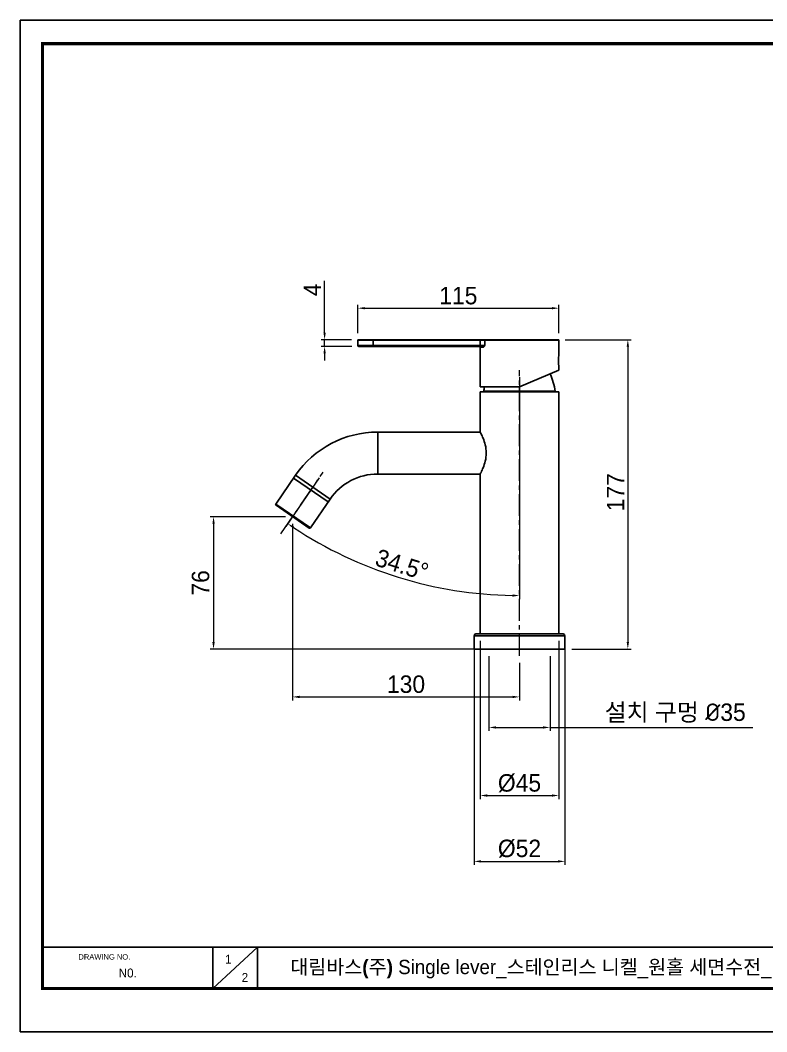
# Model space of a CAD drawing. Extents: x 0 to 790, y 0 to 579.
# Drawn here: x 0 to 427, y 0 to 579 of the extents above; entities that cross this region are included whole.
import ezdxf

# ---------------------------------------------------------------- set-up
doc = ezdxf.new("R2010")
doc.units = 0
doc.header["$LTSCALE"] = 10
doc.header["$MEASUREMENT"] = 0
doc.header["$PDMODE"] = 3
doc.header["$PDSIZE"] = -10
doc.linetypes.add('CENTER', pattern=[2, 1.25, -0.25, 0.25, -0.25])
doc.layers.get('0').update_dxf_attribs({"linetype": 'CONTINUOUS'})
doc.layers.get('DEFPOINTS').update_dxf_attribs({"linetype": 'CONTINUOUS'})
doc.layers.add('BODY', color=7, linetype='CONTINUOUS')
doc.styles.add('Daelim Dimension', font='H2GTRE.TTF')
doc.styles.get("Standard").update_dxf_attribs({"font": 'H2GTRE.TTF'})
doc.styles.add('단선완성형', font='')
doc.styles.get('단선완성형').set_extended_font_data('Gulim')
doc.dimstyles.new('DEFAULT', dxfattribs={"dimscale": 2, "dimtxt": 2, "dimasz": 2, "dimexe": 0, "dimexo": 2, "dimgap": 1, "dimtad": 1, "dimdec": 1, "dimzin": 9, "dimdsep": 46, "dimtxsty": 'Daelim Dimension', "dimcen": 0.5, "dimclrd": 252, "dimclre": 252, "dimclrt": 3, "dimadec": 1, "dimazin": 0, "dimtfac": 1, "dimtdec": 1, "dimtix": 1, "dimtmove": 0, "dimatfit": 3, "dimfxl": 1, "dimtolj": 1, "dimtzin": 1, "dimlwd": 9, "dimlwe": 9, "dimarcsym": 0})

# ---------------------------------------------------------------- blocks, each defined once
blk = doc.blocks.new('*D0')
at = {"color": 5, "lineweight": 9, "ltscale": 0.5, "transparency": 16777216}
for p, q in [((259.63, 218.78), (259.63, 95.49)), ((311.63, 218.78), (311.63, 95.49)), ((263.63, 97.49), (307.63, 97.49))]:
    blk.add_line(p, q, dxfattribs=at)
at = {"color": 5, "ltscale": 0.5, "transparency": 16777216}
for points in [[(263.63, 98.15), (263.63, 96.82), (259.63, 97.49)], [(307.63, 98.15), (307.63, 96.82), (311.63, 97.49)]]:
    blk.add_solid(points, dxfattribs=at)
at = {"layer": 'DEFPOINTS', "color": 0, "ltscale": 0.5, "transparency": 16777216}
for p in [(259.63, 222.78), (311.63, 222.78), (311.63, 97.49)]:
    blk.add_point(p, dxfattribs=at)
at = {"color": 7, "ltscale": 0.5, "transparency": 16777216, "insert": (285.63, 109.93), "char_height": 10, "attachment_point": 2, "style": 'Daelim Dimension'}
blk.add_mtext('\\A1;%%c52', dxfattribs=at)
blk = doc.blocks.new('*D1')
at = {"color": 5, "lineweight": 9, "ltscale": 0.5, "transparency": 16777216}
for p, q in [((263.13, 223.63), (263.13, 133.18)), ((308.13, 223.63), (308.13, 133.18)), ((267.13, 135.18), (304.13, 135.18))]:
    blk.add_line(p, q, dxfattribs=at)
at = {"color": 5, "ltscale": 0.5, "transparency": 16777216}
for points in [[(267.13, 135.84), (267.13, 134.51), (263.13, 135.18)], [(304.13, 135.84), (304.13, 134.51), (308.13, 135.18)]]:
    blk.add_solid(points, dxfattribs=at)
at = {"layer": 'DEFPOINTS', "color": 0, "ltscale": 0.5, "transparency": 16777216}
for p in [(263.13, 227.63), (308.13, 227.63), (308.13, 135.18)]:
    blk.add_point(p, dxfattribs=at)
at = {"color": 7, "ltscale": 0.5, "transparency": 16777216, "insert": (285.63, 147.4), "char_height": 10, "attachment_point": 2, "style": 'Daelim Dimension'}
blk.add_mtext('\\A1;%%c45', dxfattribs=at)
blk = doc.blocks.new('*D2')
at = {"color": 5, "lineweight": 9, "ltscale": 0.5, "transparency": 16777216}
for p, q in [((285.63, 374.63), (285.63, 247.58)), ((171.1, 316.97), (151.94, 289.08))]:
    blk.add_line(p, q, dxfattribs=at)
blk.add_arc((285.63, 483.65), 234.07, 236.48595, 269.02087, dxfattribs=at)
at = {"color": 5, "ltscale": 0.5, "transparency": 16777216}
for points in [[(156.01, 287.94), (156.76, 289.04), (153.07, 290.73)], [(281.63, 250.28), (281.62, 248.94), (285.63, 249.58)]]:
    blk.add_solid(points, dxfattribs=at)
at = {"layer": 'DEFPOINTS', "color": 0, "ltscale": 0.5, "transparency": 16777216}
for p in [(285.63, 380.97), (285.63, 378.63), (173.37, 320.26), (174.69, 322.19), (194.18, 268.18)]:
    blk.add_point(p, dxfattribs=at)
at = {"color": 7, "ltscale": 0.5, "transparency": 16777216, "insert": (219.92, 272), "char_height": 10, "attachment_point": 2, "rotation": 342.75341, "style": 'Daelim Dimension'}
blk.add_mtext('\\A1;34.5°', dxfattribs=at)
blk = doc.blocks.new('*D3')
at = {"color": 5, "lineweight": 9, "ltscale": 0.5, "transparency": 16777216}
for p, q in [((151.81, 294.71), (108.59, 294.71)), ((110.59, 290.71), (110.59, 222.93)), ((268.63, 218.93), (108.59, 218.93))]:
    blk.add_line(p, q, dxfattribs=at)
at = {"color": 5, "ltscale": 0.5, "transparency": 16777216}
for points in [[(109.92, 290.71), (111.25, 290.71), (110.59, 294.71)], [(109.92, 222.93), (111.25, 222.93), (110.59, 218.93)]]:
    blk.add_solid(points, dxfattribs=at)
at = {"layer": 'DEFPOINTS', "color": 0, "ltscale": 0.5, "transparency": 16777216}
for p in [(155.81, 294.71), (110.59, 218.93), (272.63, 218.93)]:
    blk.add_point(p, dxfattribs=at)
at = {"color": 7, "ltscale": 0.5, "transparency": 16777216, "insert": (98.13, 256.82), "char_height": 10, "attachment_point": 2, "rotation": 90, "style": 'Daelim Dimension'}
blk.add_mtext('\\A1;76', dxfattribs=at)
blk = doc.blocks.new('*D6')
at = {"color": 5, "lineweight": 9, "ltscale": 0.5, "transparency": 16777216}
for p, q in [((311.83, 395.93), (349.6, 395.93)), ((347.6, 391.93), (347.6, 222.93)), ((315.63, 218.93), (349.6, 218.93))]:
    blk.add_line(p, q, dxfattribs=at)
at = {"color": 5, "ltscale": 0.5, "transparency": 16777216}
for points in [[(346.94, 391.93), (348.27, 391.93), (347.6, 395.93)], [(346.94, 222.93), (348.27, 222.93), (347.6, 218.93)]]:
    blk.add_solid(points, dxfattribs=at)
at = {"layer": 'DEFPOINTS', "color": 0, "ltscale": 0.5, "transparency": 16777216}
for p in [(307.83, 395.93), (311.63, 218.93), (347.6, 218.93)]:
    blk.add_point(p, dxfattribs=at)
at = {"color": 7, "ltscale": 0.5, "transparency": 16777216, "insert": (335.6, 308.68), "char_height": 10, "attachment_point": 2, "rotation": 90, "style": 'Daelim Dimension'}
blk.add_mtext('\\A1;177', dxfattribs=at)
blk = doc.blocks.new('*D7')
at = {"color": 5, "lineweight": 9, "ltscale": 0.5, "transparency": 16777216}
for p, q in [((268.13, 214.83), (268.13, 172.12)), ((303.13, 214.83), (303.13, 172.12)), ((272.13, 174.12), (299.13, 174.12)), ((303.13, 174.12), (419.19, 174.12))]:
    blk.add_line(p, q, dxfattribs=at)
at = {"color": 5, "ltscale": 0.5, "transparency": 16777216}
for points in [[(272.13, 174.79), (272.13, 173.45), (268.13, 174.12)], [(299.13, 174.79), (299.13, 173.45), (303.13, 174.12)]]:
    blk.add_solid(points, dxfattribs=at)
at = {"layer": 'DEFPOINTS', "color": 0, "ltscale": 0.5, "transparency": 16777216}
for p in [(268.13, 218.83), (303.13, 218.83), (303.13, 174.12)]:
    blk.add_point(p, dxfattribs=at)
at = {"color": 7, "ltscale": 0.5, "transparency": 16777216, "insert": (374.72, 182.31), "char_height": 10, "attachment_point": 5, "style": 'Daelim Dimension'}
blk.add_mtext('\\A1;설치 구멍 {\\fISOCPEUR|b0|i0|c0|p34;%%C}35', dxfattribs=at)
blk = doc.blocks.new('*D8')
at = {"color": 5, "lineweight": 9, "ltscale": 0.5, "transparency": 16777216}
for p, q in [((155.81, 290.71), (155.81, 189.59)), ((285.63, 211.13), (285.63, 189.59)), ((159.81, 191.59), (281.63, 191.59))]:
    blk.add_line(p, q, dxfattribs=at)
at = {"color": 5, "ltscale": 0.5, "transparency": 16777216}
for points in [[(159.81, 192.25), (159.81, 190.92), (155.81, 191.59)], [(281.63, 192.25), (281.63, 190.92), (285.63, 191.59)]]:
    blk.add_solid(points, dxfattribs=at)
at = {"layer": 'DEFPOINTS', "color": 0, "ltscale": 0.5, "transparency": 16777216}
for p in [(155.81, 294.71), (285.63, 215.13), (285.63, 191.59)]:
    blk.add_point(p, dxfattribs=at)
at = {"color": 7, "ltscale": 0.5, "transparency": 16777216, "insert": (220.72, 198.82), "char_height": 10, "attachment_point": 5, "style": 'Daelim Dimension'}
blk.add_mtext('\\A1;130', dxfattribs=at)
blk = doc.blocks.new('*D11')
at = {"color": 5, "lineweight": 9, "ltscale": 0.5, "transparency": 16777216}
for p, q in [((193.13, 399.63), (193.13, 416)), ((197.13, 414), (304.13, 414)), ((308.13, 399.63), (308.13, 416))]:
    blk.add_line(p, q, dxfattribs=at)
at = {"color": 5, "ltscale": 0.5, "transparency": 16777216}
for points in [[(197.13, 414.66), (197.13, 413.33), (193.13, 414)], [(304.13, 414.66), (304.13, 413.33), (308.13, 414)]]:
    blk.add_solid(points, dxfattribs=at)
at = {"layer": 'DEFPOINTS', "color": 0, "ltscale": 0.5, "transparency": 16777216}
for p in [(308.13, 414), (193.13, 395.63), (308.13, 395.63)]:
    blk.add_point(p, dxfattribs=at)
at = {"color": 7, "ltscale": 0.5, "transparency": 16777216, "insert": (250.63, 426.22), "char_height": 10, "attachment_point": 2, "style": 'Daelim Dimension'}
blk.add_mtext('\\A1;115', dxfattribs=at)
blk = doc.blocks.new('*D12')
at = {"color": 5, "lineweight": 9, "ltscale": 0.5, "transparency": 16777216}
for p, q in [((174.13, 399.93), (174.13, 429.58)), ((189.43, 395.93), (172.13, 395.93)), ((174.13, 392.13), (174.13, 395.93)), ((189.63, 392.13), (172.13, 392.13)), ((174.13, 388.13), (174.13, 384.13))]:
    blk.add_line(p, q, dxfattribs=at)
at = {"color": 5, "ltscale": 0.5, "transparency": 16777216}
for points in [[(173.46, 399.93), (174.8, 399.93), (174.13, 395.93)], [(173.46, 388.13), (174.8, 388.13), (174.13, 392.13)]]:
    blk.add_solid(points, dxfattribs=at)
at = {"layer": 'DEFPOINTS', "color": 0, "ltscale": 0.5, "transparency": 16777216}
for p in [(193.43, 395.93), (174.13, 392.13), (193.63, 392.13)]:
    blk.add_point(p, dxfattribs=at)
at = {"color": 7, "ltscale": 0.5, "transparency": 16777216, "insert": (162.13, 420.84), "char_height": 10, "attachment_point": 1, "rotation": 90, "style": 'Daelim Dimension'}
blk.add_mtext('\\A1;4', dxfattribs=at)

msp = doc.modelspace()

# ---------------------------------------------------------------- linework, layer by layer
at = {"color": 7, "linetype": 'Continuous'}
for p, q in [((193.13, 392.63), (193.13, 395.63)), ((308.13, 395.63), (193.13, 395.63)), ((193.43, 395.93), (307.83, 395.93)), ((201.93, 395.93), (201.93, 392.13)), ((263.13, 392.13), (263.13, 395.93)), ((265.77, 392.63), (265.77, 395.63)), ((308.13, 395.63), (308.13, 387.18)), ((193.13, 392.63), (265.77, 392.63)), ((193.63, 392.13), (264.34, 392.13)), ((263.13, 391.63), (263.13, 368.93)), ((264.81, 391.63), (263.13, 391.63)), ((308.13, 378.48), (285.63, 368.93)), ((308.13, 380.68), (308.13, 378.48)), ((263.13, 368.93), (285.63, 368.93)), ((263.13, 366.13), (263.13, 343.13)), ((308.13, 366.13), (263.13, 366.13)), ((285.63, 366.47), (265.18, 366.47)), ((285.63, 366.47), (285.63, 368.93)), ((306.08, 366.47), (285.63, 366.47)), ((308.13, 366.13), (308.13, 227.63)), ((204.51, 343.13), (204.51, 319.13)), ((263.13, 343.13), (204.51, 343.13)), ((157.53, 318.41), (146.2, 301.92)), ((177.31, 304.81), (157.53, 318.41)), ((263.13, 319.13), (204.51, 319.13)), ((263.13, 319.13), (263.13, 227.63)), ((156.4, 316.76), (176.18, 303.17)), ((146.2, 301.92), (165.98, 288.33)), ((146.33, 301.23), (165.29, 288.2)), ((177.31, 304.81), (165.98, 288.33)), ((259.63, 226.63), (259.63, 218.93)), ((311.63, 226.63), (259.63, 226.63)), ((310.63, 227.63), (260.63, 227.63)), ((311.63, 226.63), (311.63, 218.93)), ((259.63, 218.93), (311.63, 218.93)), ((260.38, 218.83), (260.38, 218.93)), ((260.38, 218.83), (310.88, 218.83)), ((310.88, 218.83), (310.88, 218.93))]:
    msp.add_line(p, q, dxfattribs=at)
at = {"color": 5}
msp.add_line((12.7, 48.49), (648.72, 48.49), dxfattribs=at)
at = {"color": 5, "ltscale": 40}
for p, q in [((110.19, 48.49), (110.19, 24.69)), ((110.19, 48.49), (110.19, 24.69)), ((135.67, 48.49), (110.19, 24.69)), ((135.67, 48.49), (110.19, 24.69)), ((135.67, 48.49), (135.67, 24.69)), ((135.67, 48.49), (135.67, 24.69))]:
    msp.add_line(p, q, dxfattribs=at)
at = {"ltscale": 0.5}
msp.add_lwpolyline([(0, 0), (789.88, 0), (789.88, 578.76), (0, 578.76)], close=True, dxfattribs=at)
at = {"color": 5, "linetype": 'ByBlock', "lineweight": 200, "const_width": 1.82}
msp.add_lwpolyline([(12.7, 24.78), (777.1, 24.78), (777.1, 565.32), (12.7, 565.32)], close=True, dxfattribs=at)
at = {"color": 7, "linetype": 'Continuous'}
for centre, radius, start, end in [((193.43, 395.63), 0.3, 90, 180), ((307.83, 395.63), 0.3, 0, 90), ((193.63, 392.63), 0.5, 180, 270), ((262.63, 391.63), 0.5, 0, 90), ((330.39, 383.93), 22.5, 171.69574, 188.30426), ((266.52, 360.5), 40, 8.57756, 23.41193), ((265.47, 366.43), 0.3, 171.41913, 270), ((304.73, 360.5), 40, 167.83333, 171.42244), ((305.78, 366.43), 0.3, 270, 8.58087), ((204.51, 286.13), 57, 90, 145.50681), ((204.51, 286.13), 33, 90, 145.50681), ((146.61, 301.64), 0.5, 145.50681, 235.50681), ((165.57, 288.61), 0.5, 235.50681, 325.50681), ((260.63, 226.63), 1, 90, 180), ((310.63, 226.63), 1, 0, 90)]:
    msp.add_arc(centre, radius, start, end, dxfattribs=at)
for points, knots in [([(266.04, 395.93), (266, 395.93), (265.93, 395.91), (265.81, 395.82), (265.77, 395.7), (265.77, 395.63)], [0, 0, 0, 0, 0.237394, 0.483661, 1, 1, 1, 1]), ([(265.77, 392.63), (265.57, 392.5), (265.23, 392.34), (264.74, 392.18), (264.48, 392.13), (264.34, 392.13)], [0, 0, 0, 0, 0.471251, 0.735405, 1, 1, 1, 1]), ([(264.81, 391.63), (264.81, 391.69), (264.78, 391.82), (264.68, 391.99), (264.53, 392.1), (264.4, 392.13), (264.34, 392.13)], [0, 0, 0, 0, 0.258842, 0.512521, 0.758934, 1, 1, 1, 1]), ([(265.77, 392.63), (265.69, 392.51), (265.54, 392.28), (265.34, 392.01), (265.18, 391.83), (265.03, 391.7), (264.89, 391.63), (264.81, 391.63)], [0, 0, 0, 0, 0.298492, 0.576712, 0.702427, 0.815828, 1, 1, 1, 1]), ([(263.13, 343.13), (263.29, 342.82), (263.89, 341.66), (265, 339.26), (266.22, 335.6), (266.79, 331.13), (266.22, 326.66), (265, 322.99), (263.89, 320.59), (263.29, 319.44), (263.13, 319.13)], [0, 0, 0, 0, 0.041927, 0.154632, 0.314471, 0.500003, 0.685514, 0.845346, 0.958066, 1, 1, 1, 1])]:
    msp.add_open_spline(points, degree=3, knots=knots, dxfattribs=at)
at = {"layer": 'BODY', "color": 1, "linetype": 'CENTER', "lineweight": 5}
for p, q in [((285.63, 215.13), (285.63, 378.63)), ((149.01, 284.82), (173.37, 320.26))]:
    msp.add_line(p, q, dxfattribs=at)

# ---------------------------------------------------------------- texts
at = {"color": 5, "ltscale": 40}
msp.add_text('DRAWING NO.', height=3.1171, dxfattribs=at).set_placement((33.3, 41.29))
at = {"attachment_point": 1, "style": '단선완성형'}
for s, insert, char_height, width in [('1', (117.12, 44.03), 5.1, 7.119), ('N0. ', (56.31, 36.19), 5.101, 32.0004), ('2', (126.69, 33.63), 5.1, 7.119)]:
    msp.add_mtext(s, dxfattribs=dict(at, insert=insert, char_height=char_height, width=width))
at = {"color": 2, "insert": (154.51, 41.16), "char_height": 8.198, "width": 488.8902, "attachment_point": 1, "style": '단선완성형'}
msp.add_mtext('{\\fPretendard Variable SemiBold|b0|i0|c129|p2;대림바스(주)} Single lever_스테인리스 니켈_원홀 세면수전_DL L2110SNCR3', dxfattribs=at)

# ---------------------------------------------------------------- dimensions: what is measured, and where the dimension line sits
at = {"color": 5, "ltscale": 0.5}
for base, p1, p2, picture, middle in [((174.13, 392.13), (193.43, 395.93), (193.63, 392.13), '*D12', (174.13, 424.21)), ((347.6, 218.93), (307.83, 395.93), (311.63, 218.93), '*D6', (347.6, 308.68)), ((110.59, 218.93), (155.81, 294.71), (272.63, 218.93), '*D3', (110.59, 256.82))]:
    dim = msp.add_linear_dim(base=base, p1=p1, p2=p2, angle=270, dimstyle='DEFAULT', override={"dimtxt": 5, "dimexe": 1, "dimdec": 0, "dimclrd": 5, "dimclre": 5, "dimclrt": 7}, dxfattribs=at)
    dim.commit()
    dim.dimension.update_dxf_attribs({"geometry": picture, "text_midpoint": middle, "dimtype": 160})
dim = msp.add_linear_dim(base=(308.13, 414), p1=(193.13, 395.63), p2=(308.13, 395.63), dimstyle='DEFAULT', override={"dimtxt": 5, "dimexe": 1, "dimdec": 0, "dimclrd": 5, "dimclre": 5, "dimclrt": 7}, dxfattribs=at)
dim.commit()
dim.dimension.update_dxf_attribs({"geometry": '*D11', "text_midpoint": (250.63, 414), "dimtype": 160})
dim = msp.add_angular_dim_2l(base=(194.1845, 268.1753), line1=((174.6911, 322.1931), (173.3656, 320.2639)), line2=((285.626, 380.9667), (285.626, 378.626)), dimstyle='DEFAULT', override={"dimtxt": 5, "dimexe": 1, "dimdec": 0, "dimclrd": 5, "dimclre": 5, "dimclrt": 7}, dxfattribs=at)
dim.commit()
dim.dimension.update_dxf_attribs({"geometry": '*D2', "text_midpoint": (216.2277, 260.0995), "dimtype": 162})
dim = msp.add_linear_dim(base=(285.63, 191.59), p1=(155.81, 294.71), p2=(285.63, 215.13), dimstyle='DEFAULT', override={"dimtxt": 5, "dimexe": 1, "dimdec": 0, "dimclrd": 5, "dimclre": 5, "dimclrt": 7}, dxfattribs=at)
dim.commit()
dim.dimension.update_dxf_attribs({"geometry": '*D8', "text_midpoint": (220.72, 198.82)})
for base, p1, p2, text, picture, middle in [((308.13, 135.18), (263.13, 227.63), (308.13, 227.63), '%%c<>', '*D1', (285.63, 135.18)), ((311.63, 97.49), (259.63, 222.78), (311.63, 222.78), '%%c<>', '*D0', (285.63, 97.49)), ((303.13, 174.12), (268.13, 218.83), (303.13, 218.83), '설치 구멍 {\\fISOCPEUR|b0|i0|c0|p34;%%C}<>', '*D7', (374.72, 174.12))]:
    dim = msp.add_linear_dim(base=base, p1=p1, p2=p2, text=text, dimstyle='DEFAULT', override={"dimtxt": 5, "dimexe": 1, "dimdec": 0, "dimclrd": 5, "dimclre": 5, "dimclrt": 7}, dxfattribs=at)
    dim.commit()
    dim.dimension.update_dxf_attribs({"geometry": picture, "text_midpoint": middle, "dimtype": 160})

doc.saveas('drawing.dxf')
